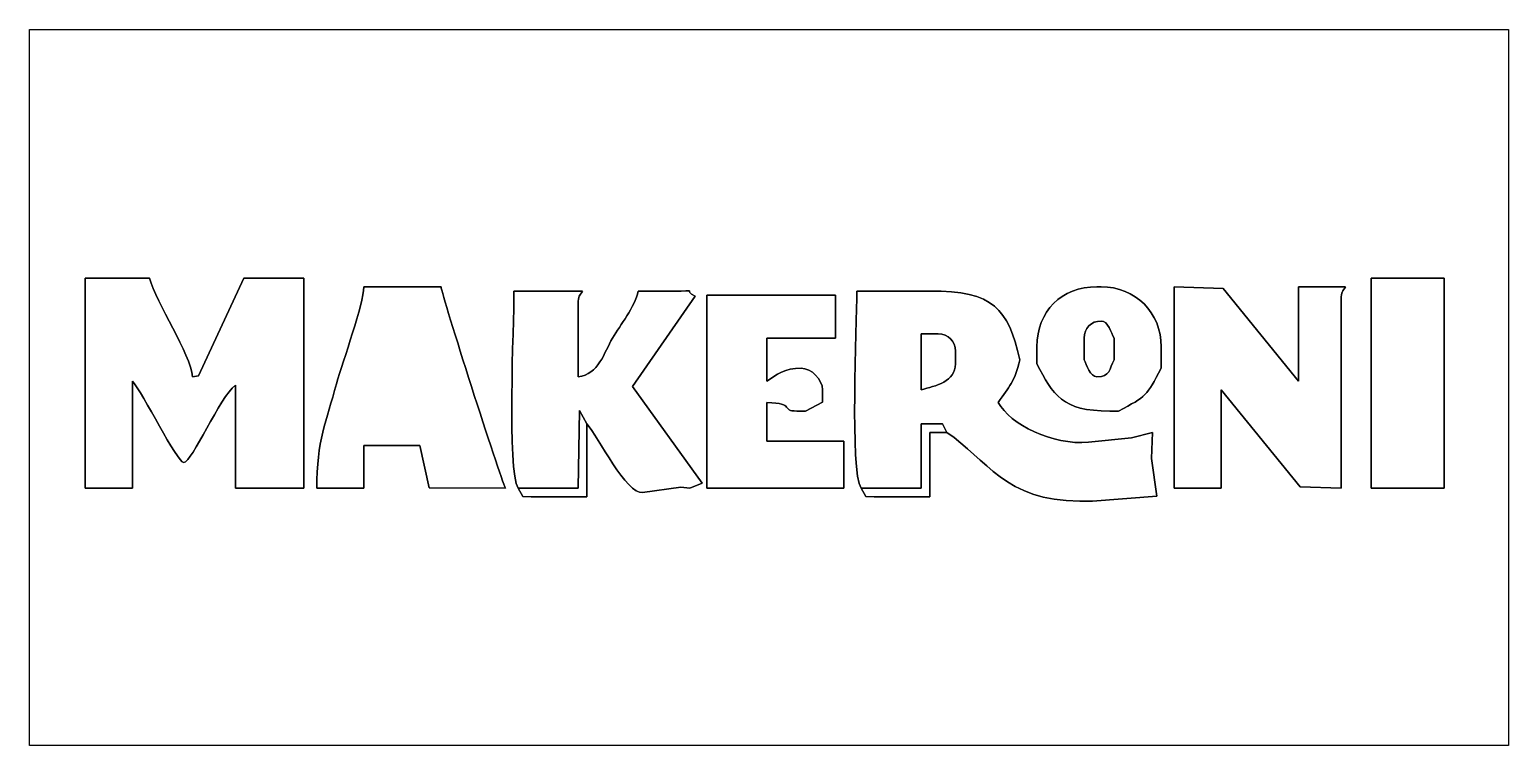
# Model space of a CAD drawing. Header units: millimetres. Extents: x -59 to 63, y -42 to 172.
# Drawn here: x -58.6 to 63.1, y -42.3 to 16.6 of the extents above; entities that cross this region are included whole.
import ezdxf

# ---------------------------------------------------------------- set-up
doc = ezdxf.new("R2010")
doc.units = ezdxf.units.MM
doc.header["$MEASUREMENT"] = 0
doc.layers.add('Capa 1', color=7, linetype='Continuous')

msp = doc.modelspace()

# ---------------------------------------------------------------- linework, layer by layer
at = {"layer": 'Capa 1', "color": 254}
for points, knots in [([(-58.6, -42.35), (-58.6, -42.35), (63.11, -42.35), (63.11, -42.35), (63.11, -42.35), (63.11, -42.35), (63.11, 16.57), (63.11, 16.57), (63.11, 16.57), (63.11, 16.57), (-58.6, 16.57), (-58.6, 16.57), (-58.6, 16.57), (-58.6, 16.57), (-58.6, -42.35), (-58.6, -42.35)], [0, 0, 0, 0, 0.25, 0.25, 0.25, 0.25, 0.5, 0.5, 0.5, 0.5, 0.75, 0.75, 0.75, 0.75, 1, 1, 1, 1]), ([(-50.13, -21.18), (-50.13, -21.18), (-54.01, -21.18), (-54.01, -21.18), (-54.01, -21.18), (-54.01, -21.18), (-54.01, -3.89), (-54.01, -3.89), (-54.01, -3.89), (-54.01, -3.89), (-48.72, -3.89), (-48.72, -3.89), (-48.72, -3.89), (-48.17, -5.95), (-45.35, -10.12), (-45.19, -12.01), (-45.19, -12.01), (-45.19, -12.01), (-44.68, -11.92), (-44.68, -11.92), (-44.68, -11.92), (-44.68, -11.92), (-40.96, -3.89), (-40.96, -3.89), (-40.96, -3.89), (-40.96, -3.89), (-40.25, -3.89), (-40.25, -3.89), (-40.25, -3.89), (-40.25, -3.89), (-36.02, -3.89), (-36.02, -3.89), (-36.02, -3.89), (-36.02, -3.89), (-36.02, -21.18), (-36.02, -21.18), (-36.02, -21.18), (-36.02, -21.18), (-41.66, -21.18), (-41.66, -21.18), (-41.66, -21.18), (-41.66, -21.18), (-41.66, -12.71), (-41.66, -12.71), (-41.66, -12.71), (-42.93, -13.64), (-45.25, -19.06), (-45.9, -19.06), (-45.9, -19.06), (-46.46, -19.06), (-49.3, -13.31), (-50.13, -12.36), (-50.13, -12.36), (-50.13, -12.36), (-50.13, -21.18), (-50.13, -21.18)], [0, 0, 0, 0, 0.071429, 0.071429, 0.071429, 0.071429, 0.142857, 0.142857, 0.142857, 0.142857, 0.214286, 0.214286, 0.214286, 0.214286, 0.285714, 0.285714, 0.285714, 0.285714, 0.357143, 0.357143, 0.357143, 0.357143, 0.428571, 0.428571, 0.428571, 0.428571, 0.5, 0.5, 0.5, 0.5, 0.571429, 0.571429, 0.571429, 0.571429, 0.642857, 0.642857, 0.642857, 0.642857, 0.714286, 0.714286, 0.714286, 0.714286, 0.785714, 0.785714, 0.785714, 0.785714, 0.857143, 0.857143, 0.857143, 0.857143, 0.928571, 0.928571, 0.928571, 0.928571, 1, 1, 1, 1]), ([(-31.08, -21.18), (-31.08, -21.18), (-34.96, -21.18), (-34.96, -21.18), (-34.96, -21.18), (-34.96, -17.3), (-34.18, -15.65), (-33.33, -12.58), (-33.33, -12.58), (-32.79, -10.66), (-31.11, -6.01), (-31.08, -4.6), (-31.08, -4.6), (-31.08, -4.6), (-24.73, -4.6), (-24.73, -4.6), (-24.73, -4.6), (-24.67, -5.3), (-19.89, -20.24), (-19.44, -21.18), (-19.44, -21.18), (-19.44, -21.18), (-25.72, -21.16), (-25.72, -21.16), (-25.72, -21.16), (-25.72, -21.16), (-26.49, -17.65), (-26.49, -17.65), (-26.49, -17.65), (-26.49, -17.65), (-31.08, -17.65), (-31.08, -17.65), (-31.08, -17.65), (-31.08, -17.65), (-31.08, -21.18), (-31.08, -21.18)], [0, 0, 0, 0, 0.111111, 0.111111, 0.111111, 0.111111, 0.222222, 0.222222, 0.222222, 0.222222, 0.333333, 0.333333, 0.333333, 0.333333, 0.444444, 0.444444, 0.444444, 0.444444, 0.555556, 0.555556, 0.555556, 0.555556, 0.666667, 0.666667, 0.666667, 0.666667, 0.777778, 0.777778, 0.777778, 0.777778, 0.888889, 0.888889, 0.888889, 0.888889, 1, 1, 1, 1]), ([(-12.73, -15.89), (-12.73, -15.89), (-12.73, -21.89), (-12.73, -21.89), (-12.73, -21.89), (-12.73, -21.89), (-17.32, -21.89), (-17.32, -21.89), (-17.32, -21.89), (-17.32, -21.89), (-18, -21.87), (-18, -21.87), (-18, -21.87), (-18, -21.87), (-18.38, -21.18), (-18.38, -21.18), (-18.38, -21.18), (-19.32, -19.69), (-18.73, -7.87), (-18.73, -4.95), (-18.73, -4.95), (-18.73, -4.95), (-13.09, -4.95), (-13.09, -4.95), (-13.09, -4.95), (-13.33, -5.38), (-13.44, -5.33), (-13.44, -6.01), (-13.44, -6.01), (-13.44, -6.01), (-13.44, -12.01), (-13.44, -12.01), (-13.44, -12.01), (-11.78, -11.83), (-11.3, -9.99), (-10.62, -8.83), (-10.62, -8.83), (-9.96, -7.7), (-8.82, -6.33), (-8.5, -4.95), (-8.5, -4.95), (-8.5, -4.95), (-4.97, -4.95), (-4.97, -4.95), (-4.97, -4.95), (-3.62, -4.95), (-4.85, -4.84), (-3.82, -5.37), (-3.82, -5.37), (-3.82, -5.37), (-8.98, -12.8), (-8.98, -12.8), (-8.98, -12.8), (-8.98, -12.8), (-3.24, -20.76), (-3.24, -20.76), (-3.24, -20.76), (-3.24, -20.76), (-4.27, -21.18), (-4.27, -21.18), (-4.27, -21.18), (-4.27, -21.18), (-4.99, -21.1), (-4.99, -21.1), (-4.99, -21.1), (-4.99, -21.1), (-8.15, -21.53), (-8.15, -21.53), (-8.15, -21.53), (-9.45, -21.73), (-11.82, -16.94), (-12.73, -15.89)], [0, 0, 0, 0, 0.055556, 0.055556, 0.055556, 0.055556, 0.111111, 0.111111, 0.111111, 0.111111, 0.166667, 0.166667, 0.166667, 0.166667, 0.222222, 0.222222, 0.222222, 0.222222, 0.277778, 0.277778, 0.277778, 0.277778, 0.333333, 0.333333, 0.333333, 0.333333, 0.388889, 0.388889, 0.388889, 0.388889, 0.444444, 0.444444, 0.444444, 0.444444, 0.5, 0.5, 0.5, 0.5, 0.555556, 0.555556, 0.555556, 0.555556, 0.611111, 0.611111, 0.611111, 0.611111, 0.666667, 0.666667, 0.666667, 0.666667, 0.722222, 0.722222, 0.722222, 0.722222, 0.777778, 0.777778, 0.777778, 0.777778, 0.833333, 0.833333, 0.833333, 0.833333, 0.888889, 0.888889, 0.888889, 0.888889, 0.944444, 0.944444, 0.944444, 0.944444, 1, 1, 1, 1]), ([(24.31, -10.95), (24.31, -10.95), (24.31, -10.24), (24.31, -10.24), (24.31, -10.24), (24.31, -10.24), (24.31, -9.54), (24.31, -9.54), (24.31, -9.54), (24.31, -6.6), (26.31, -4.6), (29.25, -4.6), (29.25, -4.6), (29.25, -4.6), (29.6, -4.6), (29.6, -4.6), (29.6, -4.6), (32.42, -4.6), (34.54, -6.72), (34.54, -9.54), (34.54, -9.54), (34.54, -9.54), (34.54, -10.6), (34.54, -10.6), (34.54, -10.6), (34.54, -10.6), (34.54, -11.3), (34.54, -11.3), (34.54, -11.3), (33.31, -13.63), (33.36, -13.59), (31.01, -14.83), (31.01, -14.83), (31.01, -14.83), (30.3, -14.83), (30.3, -14.83), (30.3, -14.83), (26.33, -14.83), (25.65, -13.5), (24.31, -10.95)], [0, 0, 0, 0, 0.1, 0.1, 0.1, 0.1, 0.2, 0.2, 0.2, 0.2, 0.3, 0.3, 0.3, 0.3, 0.4, 0.4, 0.4, 0.4, 0.5, 0.5, 0.5, 0.5, 0.6, 0.6, 0.6, 0.6, 0.7, 0.7, 0.7, 0.7, 0.8, 0.8, 0.8, 0.8, 0.9, 0.9, 0.9, 0.9, 1, 1, 1, 1]), ([(49.35, -5.66), (49.35, -5.66), (49.35, -21.18), (49.35, -21.18), (49.35, -21.18), (49.35, -21.18), (45.98, -21.06), (45.98, -21.06), (45.98, -21.06), (45.98, -21.06), (39.48, -13.07), (39.48, -13.07), (39.48, -13.07), (39.48, -13.07), (39.48, -21.18), (39.48, -21.18), (39.48, -21.18), (39.48, -21.18), (35.6, -21.18), (35.6, -21.18), (35.6, -21.18), (35.6, -21.18), (35.6, -4.6), (35.6, -4.6), (35.6, -4.6), (35.6, -4.6), (39.63, -4.75), (39.63, -4.75), (39.63, -4.75), (39.63, -4.75), (45.83, -12.36), (45.83, -12.36), (45.83, -12.36), (45.83, -12.36), (45.83, -4.6), (45.83, -4.6), (45.83, -4.6), (45.83, -4.6), (49.71, -4.6), (49.71, -4.6), (49.71, -4.6), (49.47, -5.03), (49.35, -4.98), (49.35, -5.66)], [0, 0, 0, 0, 0.090909, 0.090909, 0.090909, 0.090909, 0.181818, 0.181818, 0.181818, 0.181818, 0.272727, 0.272727, 0.272727, 0.272727, 0.363636, 0.363636, 0.363636, 0.363636, 0.454545, 0.454545, 0.454545, 0.454545, 0.545455, 0.545455, 0.545455, 0.545455, 0.636364, 0.636364, 0.636364, 0.636364, 0.727273, 0.727273, 0.727273, 0.727273, 0.818182, 0.818182, 0.818182, 0.818182, 0.909091, 0.909091, 0.909091, 0.909091, 1, 1, 1, 1]), ([(51.82, -3.89), (51.82, -3.89), (57.82, -3.89), (57.82, -3.89), (57.82, -3.89), (57.82, -3.89), (57.82, -21.18), (57.82, -21.18), (57.82, -21.18), (57.82, -21.18), (51.82, -21.18), (51.82, -21.18), (51.82, -21.18), (51.82, -21.18), (51.82, -3.89), (51.82, -3.89)], [0, 0, 0, 0, 0.25, 0.25, 0.25, 0.25, 0.5, 0.5, 0.5, 0.5, 0.75, 0.75, 0.75, 0.75, 1, 1, 1, 1]), ([(2.08, -12.36), (2.85, -11.85), (3.58, -11.3), (4.9, -11.3), (4.9, -11.3), (5.73, -11.3), (6.67, -12.24), (6.67, -13.07), (6.67, -13.07), (6.67, -13.07), (6.67, -13.42), (6.67, -13.42), (6.67, -13.42), (6.67, -13.42), (6.66, -14.11), (6.66, -14.11), (6.66, -14.11), (6.66, -14.11), (5.26, -14.83), (5.26, -14.83), (5.26, -14.83), (5.26, -14.83), (4.55, -14.83), (4.55, -14.83), (4.55, -14.83), (3.18, -14.83), (4.49, -14.18), (2.08, -14.12), (2.08, -14.12), (2.08, -14.12), (2.08, -17.3), (2.08, -17.3), (2.08, -17.3), (2.08, -17.3), (8.43, -17.3), (8.43, -17.3), (8.43, -17.3), (8.43, -17.3), (8.43, -21.18), (8.43, -21.18), (8.43, -21.18), (8.43, -21.18), (-2.86, -21.18), (-2.86, -21.18), (-2.86, -21.18), (-2.86, -21.18), (-2.86, -5.3), (-2.86, -5.3), (-2.86, -5.3), (-2.86, -5.3), (7.73, -5.3), (7.73, -5.3), (7.73, -5.3), (7.73, -5.3), (7.73, -8.83), (7.73, -8.83), (7.73, -8.83), (7.73, -8.83), (2.08, -8.83), (2.08, -8.83), (2.08, -8.83), (2.08, -8.83), (2.08, -12.36), (2.08, -12.36)], [0, 0, 0, 0, 0.0625, 0.0625, 0.0625, 0.0625, 0.125, 0.125, 0.125, 0.125, 0.1875, 0.1875, 0.1875, 0.1875, 0.25, 0.25, 0.25, 0.25, 0.3125, 0.3125, 0.3125, 0.3125, 0.375, 0.375, 0.375, 0.375, 0.4375, 0.4375, 0.4375, 0.4375, 0.5, 0.5, 0.5, 0.5, 0.5625, 0.5625, 0.5625, 0.5625, 0.625, 0.625, 0.625, 0.625, 0.6875, 0.6875, 0.6875, 0.6875, 0.75, 0.75, 0.75, 0.75, 0.8125, 0.8125, 0.8125, 0.8125, 0.875, 0.875, 0.875, 0.875, 0.9375, 0.9375, 0.9375, 0.9375, 1, 1, 1, 1]), ([(16.9, -16.59), (16.9, -16.59), (15.49, -16.59), (15.49, -16.59), (15.49, -16.59), (15.49, -16.59), (15.49, -21.89), (15.49, -21.89), (15.49, -21.89), (15.49, -21.89), (10.9, -21.89), (10.9, -21.89), (10.9, -21.89), (10.9, -21.89), (10.23, -21.87), (10.23, -21.87), (10.23, -21.87), (10.23, -21.87), (9.84, -21.18), (9.84, -21.18), (9.84, -21.18), (8.9, -19.69), (9.49, -7.87), (9.49, -4.95), (9.49, -4.95), (9.49, -4.95), (15.49, -4.95), (15.49, -4.95), (15.49, -4.95), (20.78, -4.95), (21.91, -6.37), (22.9, -10.6), (22.9, -10.6), (22.46, -12.47), (22.04, -12.77), (21.13, -14.12), (21.13, -14.12), (22.09, -15.94), (25.62, -17.65), (28.55, -17.4), (28.55, -17.4), (28.55, -17.4), (32.09, -17.02), (32.09, -17.02), (32.09, -17.02), (32.09, -17.02), (33.83, -16.59), (33.83, -16.59), (33.83, -16.59), (33.83, -16.59), (33.75, -18.72), (33.75, -18.72), (33.75, -18.72), (33.75, -18.72), (34.18, -21.83), (34.18, -21.83), (34.18, -21.83), (34.18, -21.83), (28.89, -22.24), (28.89, -22.24), (28.89, -22.24), (28.89, -22.24), (27.83, -22.24), (27.83, -22.24), (27.83, -22.24), (21.67, -22.24), (20.18, -18.79), (16.9, -16.59)], [0, 0, 0, 0, 0.058824, 0.058824, 0.058824, 0.058824, 0.117647, 0.117647, 0.117647, 0.117647, 0.176471, 0.176471, 0.176471, 0.176471, 0.235294, 0.235294, 0.235294, 0.235294, 0.294118, 0.294118, 0.294118, 0.294118, 0.352941, 0.352941, 0.352941, 0.352941, 0.411765, 0.411765, 0.411765, 0.411765, 0.470588, 0.470588, 0.470588, 0.470588, 0.529412, 0.529412, 0.529412, 0.529412, 0.588235, 0.588235, 0.588235, 0.588235, 0.647059, 0.647059, 0.647059, 0.647059, 0.705882, 0.705882, 0.705882, 0.705882, 0.764706, 0.764706, 0.764706, 0.764706, 0.823529, 0.823529, 0.823529, 0.823529, 0.882353, 0.882353, 0.882353, 0.882353, 0.941176, 0.941176, 0.941176, 0.941176, 1, 1, 1, 1]), ([(14.78, -13.07), (15.98, -12.79), (17.6, -12.37), (17.6, -10.95), (17.6, -10.95), (17.6, -10.95), (17.6, -9.89), (17.6, -9.89), (17.6, -9.89), (17.6, -9.07), (17.02, -8.48), (16.19, -8.48), (16.19, -8.48), (16.19, -8.48), (14.78, -8.48), (14.78, -8.48), (14.78, -8.48), (14.78, -8.48), (14.78, -13.07), (14.78, -13.07)], [0, 0, 0, 0, 0.2, 0.2, 0.2, 0.2, 0.4, 0.4, 0.4, 0.4, 0.6, 0.6, 0.6, 0.6, 0.8, 0.8, 0.8, 0.8, 1, 1, 1, 1]), ([(28.19, -8.83), (28.19, -8.83), (28.19, -9.89), (28.19, -9.89), (28.19, -9.89), (28.19, -9.89), (28.19, -10.6), (28.19, -10.6), (28.19, -10.6), (28.42, -11.04), (28.67, -12.01), (29.25, -12.01), (29.25, -12.01), (30.35, -12.01), (30.25, -11.37), (30.66, -10.6), (30.66, -10.6), (30.66, -10.6), (30.66, -9.89), (30.66, -9.89), (30.66, -9.89), (30.66, -9.89), (30.66, -9.54), (30.66, -9.54), (30.66, -9.54), (30.66, -9.54), (30.66, -8.83), (30.66, -8.83), (30.66, -8.83), (30.42, -8.39), (30.17, -7.42), (29.6, -7.42), (29.6, -7.42), (28.77, -7.42), (28.19, -8.01), (28.19, -8.83)], [0, 0, 0, 0, 0.111111, 0.111111, 0.111111, 0.111111, 0.222222, 0.222222, 0.222222, 0.222222, 0.333333, 0.333333, 0.333333, 0.333333, 0.444444, 0.444444, 0.444444, 0.444444, 0.555556, 0.555556, 0.555556, 0.555556, 0.666667, 0.666667, 0.666667, 0.666667, 0.777778, 0.777778, 0.777778, 0.777778, 0.888889, 0.888889, 0.888889, 0.888889, 1, 1, 1, 1]), ([(-18.38, -21.18), (-18.38, -21.18), (-18, -21.87), (-18, -21.87), (-18, -21.87), (-18, -21.87), (-17.32, -21.89), (-17.32, -21.89), (-17.32, -21.89), (-17.32, -21.89), (-12.73, -21.89), (-12.73, -21.89), (-12.73, -21.89), (-12.73, -21.89), (-12.73, -15.89), (-12.73, -15.89), (-12.73, -15.89), (-12.73, -15.89), (-13.33, -14.77), (-13.33, -14.77), (-13.33, -14.77), (-13.33, -14.77), (-13.44, -21.18), (-13.44, -21.18), (-13.44, -21.18), (-13.44, -21.18), (-18.38, -21.18), (-18.38, -21.18)], [0, 0, 0, 0, 0.142857, 0.142857, 0.142857, 0.142857, 0.285714, 0.285714, 0.285714, 0.285714, 0.428571, 0.428571, 0.428571, 0.428571, 0.571429, 0.571429, 0.571429, 0.571429, 0.714286, 0.714286, 0.714286, 0.714286, 0.857143, 0.857143, 0.857143, 0.857143, 1, 1, 1, 1]), ([(9.84, -21.18), (9.84, -21.18), (10.23, -21.87), (10.23, -21.87), (10.23, -21.87), (10.23, -21.87), (10.9, -21.89), (10.9, -21.89), (10.9, -21.89), (10.9, -21.89), (15.49, -21.89), (15.49, -21.89), (15.49, -21.89), (15.49, -21.89), (15.49, -16.59), (15.49, -16.59), (15.49, -16.59), (15.49, -16.59), (16.9, -16.59), (16.9, -16.59), (16.9, -16.59), (16.9, -16.59), (16.55, -15.89), (16.55, -15.89), (16.55, -15.89), (16.55, -15.89), (15.84, -15.89), (15.84, -15.89), (15.84, -15.89), (15.84, -15.89), (14.78, -15.89), (14.78, -15.89), (14.78, -15.89), (14.78, -15.89), (14.78, -21.18), (14.78, -21.18), (14.78, -21.18), (14.78, -21.18), (9.84, -21.18), (9.84, -21.18)], [0, 0, 0, 0, 0.1, 0.1, 0.1, 0.1, 0.2, 0.2, 0.2, 0.2, 0.3, 0.3, 0.3, 0.3, 0.4, 0.4, 0.4, 0.4, 0.5, 0.5, 0.5, 0.5, 0.6, 0.6, 0.6, 0.6, 0.7, 0.7, 0.7, 0.7, 0.8, 0.8, 0.8, 0.8, 0.9, 0.9, 0.9, 0.9, 1, 1, 1, 1])]:
    msp.add_open_spline(points, degree=3, knots=knots, dxfattribs=at)
at = {"layer": 'Capa 1', "color": 7}
for points, knots in [([(-50.13, -12.36), (-49.3, -13.31), (-46.46, -19.06), (-45.9, -19.06), (-45.9, -19.06), (-45.25, -19.06), (-42.93, -13.64), (-41.66, -12.71), (-41.66, -12.71), (-41.66, -12.71), (-41.66, -21.18), (-41.66, -21.18), (-41.66, -21.18), (-41.66, -21.18), (-36.02, -21.18), (-36.02, -21.18), (-36.02, -21.18), (-36.02, -21.18), (-36.02, -3.89), (-36.02, -3.89), (-36.02, -3.89), (-36.02, -3.89), (-40.25, -3.89), (-40.25, -3.89), (-40.25, -3.89), (-40.25, -3.89), (-40.96, -3.89), (-40.96, -3.89), (-40.96, -3.89), (-40.96, -3.89), (-44.68, -11.92), (-44.68, -11.92), (-44.68, -11.92), (-44.68, -11.92), (-45.19, -12.01), (-45.19, -12.01), (-45.19, -12.01), (-45.35, -10.12), (-48.17, -5.95), (-48.72, -3.89), (-48.72, -3.89), (-48.72, -3.89), (-54.01, -3.89), (-54.01, -3.89), (-54.01, -3.89), (-54.01, -3.89), (-54.01, -21.18), (-54.01, -21.18), (-54.01, -21.18), (-54.01, -21.18), (-50.13, -21.18), (-50.13, -21.18), (-50.13, -21.18), (-50.13, -21.18), (-50.13, -12.36), (-50.13, -12.36)], [0, 0, 0, 0, 0.071429, 0.071429, 0.071429, 0.071429, 0.142857, 0.142857, 0.142857, 0.142857, 0.214286, 0.214286, 0.214286, 0.214286, 0.285714, 0.285714, 0.285714, 0.285714, 0.357143, 0.357143, 0.357143, 0.357143, 0.428571, 0.428571, 0.428571, 0.428571, 0.5, 0.5, 0.5, 0.5, 0.571429, 0.571429, 0.571429, 0.571429, 0.642857, 0.642857, 0.642857, 0.642857, 0.714286, 0.714286, 0.714286, 0.714286, 0.785714, 0.785714, 0.785714, 0.785714, 0.857143, 0.857143, 0.857143, 0.857143, 0.928571, 0.928571, 0.928571, 0.928571, 1, 1, 1, 1]), ([(-31.08, -17.65), (-31.08, -17.65), (-26.49, -17.65), (-26.49, -17.65), (-26.49, -17.65), (-26.49, -17.65), (-25.72, -21.16), (-25.72, -21.16), (-25.72, -21.16), (-25.72, -21.16), (-19.44, -21.18), (-19.44, -21.18), (-19.44, -21.18), (-19.89, -20.24), (-24.67, -5.3), (-24.73, -4.6), (-24.73, -4.6), (-24.73, -4.6), (-31.08, -4.6), (-31.08, -4.6), (-31.08, -4.6), (-31.11, -6.01), (-32.79, -10.66), (-33.33, -12.58), (-33.33, -12.58), (-34.18, -15.65), (-34.96, -17.3), (-34.96, -21.18), (-34.96, -21.18), (-34.96, -21.18), (-31.08, -21.18), (-31.08, -21.18), (-31.08, -21.18), (-31.08, -21.18), (-31.08, -17.65), (-31.08, -17.65)], [0, 0, 0, 0, 0.111111, 0.111111, 0.111111, 0.111111, 0.222222, 0.222222, 0.222222, 0.222222, 0.333333, 0.333333, 0.333333, 0.333333, 0.444444, 0.444444, 0.444444, 0.444444, 0.555556, 0.555556, 0.555556, 0.555556, 0.666667, 0.666667, 0.666667, 0.666667, 0.777778, 0.777778, 0.777778, 0.777778, 0.888889, 0.888889, 0.888889, 0.888889, 1, 1, 1, 1]), ([(-18.38, -21.18), (-18.38, -21.18), (-13.44, -21.18), (-13.44, -21.18), (-13.44, -21.18), (-13.44, -21.18), (-13.33, -14.77), (-13.33, -14.77), (-13.33, -14.77), (-13.33, -14.77), (-12.73, -15.89), (-12.73, -15.89), (-12.73, -15.89), (-11.82, -16.94), (-9.45, -21.73), (-8.15, -21.53), (-8.15, -21.53), (-8.15, -21.53), (-4.99, -21.1), (-4.99, -21.1), (-4.99, -21.1), (-4.99, -21.1), (-4.27, -21.18), (-4.27, -21.18), (-4.27, -21.18), (-4.27, -21.18), (-3.24, -20.76), (-3.24, -20.76), (-3.24, -20.76), (-3.24, -20.76), (-8.98, -12.8), (-8.98, -12.8), (-8.98, -12.8), (-8.98, -12.8), (-3.82, -5.37), (-3.82, -5.37), (-3.82, -5.37), (-4.85, -4.84), (-3.62, -4.95), (-4.97, -4.95), (-4.97, -4.95), (-4.97, -4.95), (-8.5, -4.95), (-8.5, -4.95), (-8.5, -4.95), (-8.82, -6.33), (-9.96, -7.7), (-10.62, -8.83), (-10.62, -8.83), (-11.3, -9.99), (-11.78, -11.83), (-13.44, -12.01), (-13.44, -12.01), (-13.44, -12.01), (-13.44, -6.01), (-13.44, -6.01), (-13.44, -6.01), (-13.44, -5.33), (-13.33, -5.38), (-13.09, -4.95), (-13.09, -4.95), (-13.09, -4.95), (-18.73, -4.95), (-18.73, -4.95), (-18.73, -4.95), (-18.73, -7.87), (-19.32, -19.69), (-18.38, -21.18)], [0, 0, 0, 0, 0.058824, 0.058824, 0.058824, 0.058824, 0.117647, 0.117647, 0.117647, 0.117647, 0.176471, 0.176471, 0.176471, 0.176471, 0.235294, 0.235294, 0.235294, 0.235294, 0.294118, 0.294118, 0.294118, 0.294118, 0.352941, 0.352941, 0.352941, 0.352941, 0.411765, 0.411765, 0.411765, 0.411765, 0.470588, 0.470588, 0.470588, 0.470588, 0.529412, 0.529412, 0.529412, 0.529412, 0.588235, 0.588235, 0.588235, 0.588235, 0.647059, 0.647059, 0.647059, 0.647059, 0.705882, 0.705882, 0.705882, 0.705882, 0.764706, 0.764706, 0.764706, 0.764706, 0.823529, 0.823529, 0.823529, 0.823529, 0.882353, 0.882353, 0.882353, 0.882353, 0.941176, 0.941176, 0.941176, 0.941176, 1, 1, 1, 1]), ([(24.31, -10.95), (25.65, -13.5), (26.33, -14.83), (30.3, -14.83), (30.3, -14.83), (30.3, -14.83), (31.01, -14.83), (31.01, -14.83), (31.01, -14.83), (33.36, -13.59), (33.31, -13.63), (34.54, -11.3), (34.54, -11.3), (34.54, -11.3), (34.54, -10.6), (34.54, -10.6), (34.54, -10.6), (34.54, -10.6), (34.54, -9.54), (34.54, -9.54), (34.54, -9.54), (34.54, -6.72), (32.42, -4.6), (29.6, -4.6), (29.6, -4.6), (29.6, -4.6), (29.25, -4.6), (29.25, -4.6), (29.25, -4.6), (26.31, -4.6), (24.31, -6.6), (24.31, -9.54), (24.31, -9.54), (24.31, -9.54), (24.31, -10.24), (24.31, -10.24), (24.31, -10.24), (24.31, -10.24), (24.31, -10.95), (24.31, -10.95)], [0, 0, 0, 0, 0.1, 0.1, 0.1, 0.1, 0.2, 0.2, 0.2, 0.2, 0.3, 0.3, 0.3, 0.3, 0.4, 0.4, 0.4, 0.4, 0.5, 0.5, 0.5, 0.5, 0.6, 0.6, 0.6, 0.6, 0.7, 0.7, 0.7, 0.7, 0.8, 0.8, 0.8, 0.8, 0.9, 0.9, 0.9, 0.9, 1, 1, 1, 1]), ([(49.35, -5.66), (49.35, -4.98), (49.47, -5.03), (49.71, -4.6), (49.71, -4.6), (49.71, -4.6), (45.83, -4.6), (45.83, -4.6), (45.83, -4.6), (45.83, -4.6), (45.83, -12.36), (45.83, -12.36), (45.83, -12.36), (45.83, -12.36), (39.63, -4.75), (39.63, -4.75), (39.63, -4.75), (39.63, -4.75), (35.6, -4.6), (35.6, -4.6), (35.6, -4.6), (35.6, -4.6), (35.6, -21.18), (35.6, -21.18), (35.6, -21.18), (35.6, -21.18), (39.48, -21.18), (39.48, -21.18), (39.48, -21.18), (39.48, -21.18), (39.48, -13.07), (39.48, -13.07), (39.48, -13.07), (39.48, -13.07), (45.98, -21.06), (45.98, -21.06), (45.98, -21.06), (45.98, -21.06), (49.35, -21.18), (49.35, -21.18), (49.35, -21.18), (49.35, -21.18), (49.35, -5.66), (49.35, -5.66)], [0, 0, 0, 0, 0.090909, 0.090909, 0.090909, 0.090909, 0.181818, 0.181818, 0.181818, 0.181818, 0.272727, 0.272727, 0.272727, 0.272727, 0.363636, 0.363636, 0.363636, 0.363636, 0.454545, 0.454545, 0.454545, 0.454545, 0.545455, 0.545455, 0.545455, 0.545455, 0.636364, 0.636364, 0.636364, 0.636364, 0.727273, 0.727273, 0.727273, 0.727273, 0.818182, 0.818182, 0.818182, 0.818182, 0.909091, 0.909091, 0.909091, 0.909091, 1, 1, 1, 1]), ([(51.82, -21.18), (51.82, -21.18), (57.82, -21.18), (57.82, -21.18), (57.82, -21.18), (57.82, -21.18), (57.82, -3.89), (57.82, -3.89), (57.82, -3.89), (57.82, -3.89), (51.82, -3.89), (51.82, -3.89), (51.82, -3.89), (51.82, -3.89), (51.82, -21.18), (51.82, -21.18)], [0, 0, 0, 0, 0.25, 0.25, 0.25, 0.25, 0.5, 0.5, 0.5, 0.5, 0.75, 0.75, 0.75, 0.75, 1, 1, 1, 1]), ([(2.08, -8.83), (2.08, -8.83), (7.73, -8.83), (7.73, -8.83), (7.73, -8.83), (7.73, -8.83), (7.73, -5.3), (7.73, -5.3), (7.73, -5.3), (7.73, -5.3), (-2.86, -5.3), (-2.86, -5.3), (-2.86, -5.3), (-2.86, -5.3), (-2.86, -21.18), (-2.86, -21.18), (-2.86, -21.18), (-2.86, -21.18), (8.43, -21.18), (8.43, -21.18), (8.43, -21.18), (8.43, -21.18), (8.43, -17.3), (8.43, -17.3), (8.43, -17.3), (8.43, -17.3), (2.08, -17.3), (2.08, -17.3), (2.08, -17.3), (2.08, -17.3), (2.08, -14.12), (2.08, -14.12), (2.08, -14.12), (4.49, -14.18), (3.18, -14.83), (4.55, -14.83), (4.55, -14.83), (4.55, -14.83), (5.26, -14.83), (5.26, -14.83), (5.26, -14.83), (5.26, -14.83), (6.66, -14.11), (6.66, -14.11), (6.66, -14.11), (6.66, -14.11), (6.67, -13.42), (6.67, -13.42), (6.67, -13.42), (6.67, -13.42), (6.67, -13.07), (6.67, -13.07), (6.67, -13.07), (6.67, -12.24), (5.73, -11.3), (4.9, -11.3), (4.9, -11.3), (3.58, -11.3), (2.85, -11.85), (2.08, -12.36), (2.08, -12.36), (2.08, -12.36), (2.08, -8.83), (2.08, -8.83)], [0, 0, 0, 0, 0.0625, 0.0625, 0.0625, 0.0625, 0.125, 0.125, 0.125, 0.125, 0.1875, 0.1875, 0.1875, 0.1875, 0.25, 0.25, 0.25, 0.25, 0.3125, 0.3125, 0.3125, 0.3125, 0.375, 0.375, 0.375, 0.375, 0.4375, 0.4375, 0.4375, 0.4375, 0.5, 0.5, 0.5, 0.5, 0.5625, 0.5625, 0.5625, 0.5625, 0.625, 0.625, 0.625, 0.625, 0.6875, 0.6875, 0.6875, 0.6875, 0.75, 0.75, 0.75, 0.75, 0.8125, 0.8125, 0.8125, 0.8125, 0.875, 0.875, 0.875, 0.875, 0.9375, 0.9375, 0.9375, 0.9375, 1, 1, 1, 1]), ([(9.84, -21.18), (9.84, -21.18), (14.78, -21.18), (14.78, -21.18), (14.78, -21.18), (14.78, -21.18), (14.78, -15.89), (14.78, -15.89), (14.78, -15.89), (14.78, -15.89), (15.84, -15.89), (15.84, -15.89), (15.84, -15.89), (15.84, -15.89), (16.55, -15.89), (16.55, -15.89), (16.55, -15.89), (16.55, -15.89), (16.9, -16.59), (16.9, -16.59), (16.9, -16.59), (20.18, -18.79), (21.67, -22.24), (27.83, -22.24), (27.83, -22.24), (27.83, -22.24), (28.89, -22.24), (28.89, -22.24), (28.89, -22.24), (28.89, -22.24), (34.18, -21.83), (34.18, -21.83), (34.18, -21.83), (34.18, -21.83), (33.75, -18.72), (33.75, -18.72), (33.75, -18.72), (33.75, -18.72), (33.83, -16.59), (33.83, -16.59), (33.83, -16.59), (33.83, -16.59), (32.09, -17.02), (32.09, -17.02), (32.09, -17.02), (32.09, -17.02), (28.55, -17.4), (28.55, -17.4), (28.55, -17.4), (25.62, -17.65), (22.09, -15.94), (21.13, -14.12), (21.13, -14.12), (22.04, -12.77), (22.46, -12.47), (22.9, -10.6), (22.9, -10.6), (21.91, -6.37), (20.78, -4.95), (15.49, -4.95), (15.49, -4.95), (15.49, -4.95), (9.49, -4.95), (9.49, -4.95), (9.49, -4.95), (9.49, -7.87), (8.9, -19.69), (9.84, -21.18)], [0, 0, 0, 0, 0.058824, 0.058824, 0.058824, 0.058824, 0.117647, 0.117647, 0.117647, 0.117647, 0.176471, 0.176471, 0.176471, 0.176471, 0.235294, 0.235294, 0.235294, 0.235294, 0.294118, 0.294118, 0.294118, 0.294118, 0.352941, 0.352941, 0.352941, 0.352941, 0.411765, 0.411765, 0.411765, 0.411765, 0.470588, 0.470588, 0.470588, 0.470588, 0.529412, 0.529412, 0.529412, 0.529412, 0.588235, 0.588235, 0.588235, 0.588235, 0.647059, 0.647059, 0.647059, 0.647059, 0.705882, 0.705882, 0.705882, 0.705882, 0.764706, 0.764706, 0.764706, 0.764706, 0.823529, 0.823529, 0.823529, 0.823529, 0.882353, 0.882353, 0.882353, 0.882353, 0.941176, 0.941176, 0.941176, 0.941176, 1, 1, 1, 1]), ([(14.78, -8.48), (14.78, -8.48), (16.19, -8.48), (16.19, -8.48), (16.19, -8.48), (17.02, -8.48), (17.6, -9.07), (17.6, -9.89), (17.6, -9.89), (17.6, -9.89), (17.6, -10.95), (17.6, -10.95), (17.6, -10.95), (17.6, -12.37), (15.98, -12.79), (14.78, -13.07), (14.78, -13.07), (14.78, -13.07), (14.78, -8.48), (14.78, -8.48)], [0, 0, 0, 0, 0.2, 0.2, 0.2, 0.2, 0.4, 0.4, 0.4, 0.4, 0.6, 0.6, 0.6, 0.6, 0.8, 0.8, 0.8, 0.8, 1, 1, 1, 1]), ([(30.66, -9.54), (30.66, -9.54), (30.66, -9.89), (30.66, -9.89), (30.66, -9.89), (30.66, -9.89), (30.66, -10.6), (30.66, -10.6), (30.66, -10.6), (30.25, -11.37), (30.35, -12.01), (29.25, -12.01), (29.25, -12.01), (28.67, -12.01), (28.42, -11.04), (28.19, -10.6), (28.19, -10.6), (28.19, -10.6), (28.19, -9.89), (28.19, -9.89), (28.19, -9.89), (28.19, -9.89), (28.19, -8.83), (28.19, -8.83), (28.19, -8.83), (28.19, -8.01), (28.77, -7.42), (29.6, -7.42), (29.6, -7.42), (30.17, -7.42), (30.42, -8.39), (30.66, -8.83), (30.66, -8.83), (30.66, -8.83), (30.66, -9.54), (30.66, -9.54)], [0, 0, 0, 0, 0.111111, 0.111111, 0.111111, 0.111111, 0.222222, 0.222222, 0.222222, 0.222222, 0.333333, 0.333333, 0.333333, 0.333333, 0.444444, 0.444444, 0.444444, 0.444444, 0.555556, 0.555556, 0.555556, 0.555556, 0.666667, 0.666667, 0.666667, 0.666667, 0.777778, 0.777778, 0.777778, 0.777778, 0.888889, 0.888889, 0.888889, 0.888889, 1, 1, 1, 1])]:
    msp.add_open_spline(points, degree=3, knots=knots, dxfattribs=at)

doc.saveas('drawing.dxf')
